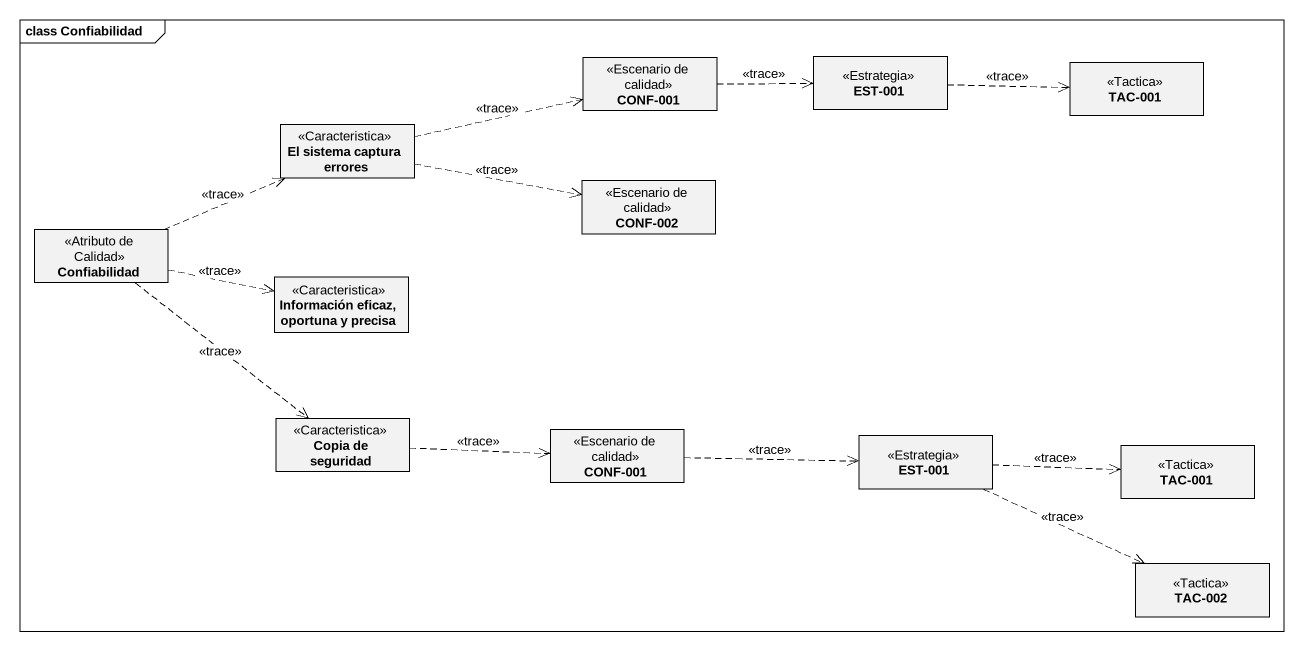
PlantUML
@startuml
mainframe class Confiabilidad
hide circle
hide empty members
class "CONF-001" as CONF_001 <<Escenario de calidad>>
class "EST-001" as EST_001 <<Estrategia>>
class "TAC-001" as TAC_001 <<Tactica>>
class "El sistema captura errores" as El_sistema_captura_errores <<Caracteristica>>
class "CONF-002" as CONF_002 <<Escenario de calidad>>
class Confiabilidad <<Atributo de Calidad>>
class "Información eficaz, oportuna y precisa" as Información_eficaz_oportuna <<Caracteristica>>
class "Copia de seguridad" as Copia_de_seguridad <<Caracteristica>>
class "CONF-001" as CONF_001_2 <<Escenario de calidad>>
class "EST-001" as EST_001_2 <<Estrategia>>
class "TAC-001" as TAC_001_2 <<Tactica>>
class "TAC-002" as TAC_002 <<Tactica>>
CONF_001 .right.> EST_001 : <<trace>>
EST_001 .right.> TAC_001 : <<trace>>
El_sistema_captura_errores .right.> CONF_001 : <<trace>>
El_sistema_captura_errores .right.> CONF_002 : <<trace>>
Confiabilidad .right.> El_sistema_captura_errores : <<trace>>
Confiabilidad .right.> Información_eficaz_oportuna : <<trace>>
Confiabilidad ..> Copia_de_seguridad : <<trace>>
Copia_de_seguridad .right.> CONF_001_2 : <<trace>>
CONF_001_2 .right.> EST_001_2 : <<trace>>
EST_001_2 .right.> TAC_001_2 : <<trace>>
EST_001_2 .right.> TAC_002 : <<trace>>
@enduml
